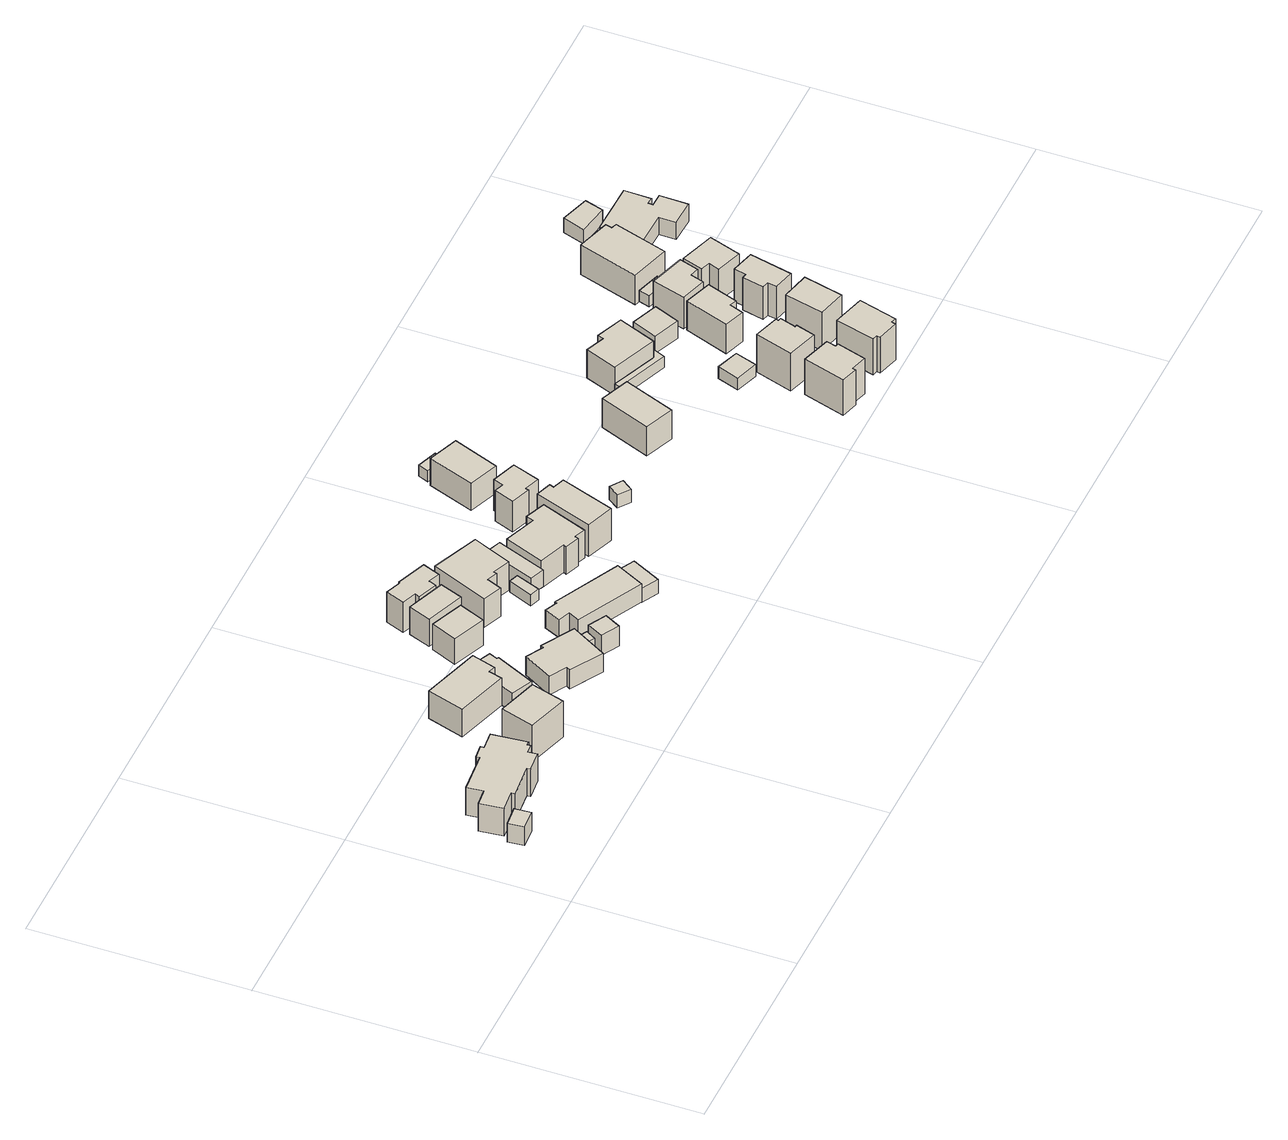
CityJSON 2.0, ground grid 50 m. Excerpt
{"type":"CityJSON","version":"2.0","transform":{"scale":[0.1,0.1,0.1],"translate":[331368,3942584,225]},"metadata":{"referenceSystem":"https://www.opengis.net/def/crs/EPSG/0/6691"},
"CityObjects":{
"building1":{"type":"Building","attributes":{"measuredHeight":5.2,"BuildingIDAttribute.prefecture":"14","BuildingIDAttribute.city":"14151","BuildingDetailAttribute.surveyYear":2015,"BuildingLandSlideRiskAttribute.description":"1","BuildingLandSlideRiskAttribute.areaType":"1"},"geometry":[{"type":"Solid","lod":"1","boundaries":[[[[0,1,2,3]],[[2,4,5,3]],[[1,6,4,2]],[[0,7,6,1]],[[3,5,7,0]],[[4,6,7,5]]]]}]},
"building2":{"type":"Building","attributes":{"usage":"411","measuredHeight":10.2,"storeysAboveGround":2,"BuildingIDAttribute.prefecture":"14","BuildingIDAttribute.city":"14151","BuildingDetailAttribute.totalFloorArea":324.24,"BuildingDetailAttribute.buildingFootprintArea":162.12,"BuildingDetailAttribute.buildingStructureType":"601","BuildingDetailAttribute.buildingStructureOrgType":"1","BuildingDetailAttribute.orgUsage":"10","BuildingDetailAttribute.surveyYear":2015,"BuildingLandSlideRiskAttribute.description":"1","BuildingLandSlideRiskAttribute.areaType":"1"},"geometry":[{"type":"Solid","lod":"1","boundaries":[[[[8,9,10,11,12,13,14,15,16,17,18,19,20,21,22,23,24,25]],[[24,26,27,25]],[[23,28,26,24]],[[22,29,28,23]],[[21,30,29,22]],[[20,31,30,21]],[[19,32,31,20]],[[18,33,32,19]],[[17,34,33,18]],[[16,35,34,17]],[[15,36,35,16]],[[14,37,36,15]],[[13,38,37,14]],[[12,39,38,13]],[[11,40,39,12]],[[10,41,40,11]],[[9,42,41,10]],[[8,43,42,9]],[[25,27,43,8]],[[26,28,29,30,31,32,33,34,35,36,37,38,39,40,41,42,43,27]]]]}]},
"building3":{"type":"Building","attributes":{"usage":"411","measuredHeight":11.4,"storeysAboveGround":2,"BuildingIDAttribute.prefecture":"14","BuildingIDAttribute.city":"14151","BuildingDetailAttribute.totalFloorArea":129.95,"BuildingDetailAttribute.buildingFootprintArea":64.97,"BuildingDetailAttribute.buildingStructureType":"601","BuildingDetailAttribute.buildingStructureOrgType":"1","BuildingDetailAttribute.orgUsage":"10","BuildingDetailAttribute.surveyYear":2015,"BuildingLandSlideRiskAttribute.description":"1","BuildingLandSlideRiskAttribute.areaType":"1"},"geometry":[{"type":"Solid","lod":"1","boundaries":[[[[44,45,46,47]],[[46,48,49,47]],[[45,50,48,46]],[[44,51,50,45]],[[47,49,51,44]],[[48,50,51,49]]]]}]},
"building4":{"type":"Building","attributes":{"usage":"411","measuredHeight":8.5,"storeysAboveGround":2,"BuildingIDAttribute.prefecture":"14","BuildingIDAttribute.city":"14151","BuildingDetailAttribute.totalFloorArea":198.26,"BuildingDetailAttribute.buildingFootprintArea":99.13,"BuildingDetailAttribute.buildingStructureType":"601","BuildingDetailAttribute.buildingStructureOrgType":"1","BuildingDetailAttribute.orgUsage":"10","BuildingDetailAttribute.surveyYear":2015,"BuildingLandSlideRiskAttribute.description":"1","BuildingLandSlideRiskAttribute.areaType":"1"},"geometry":[{"type":"Solid","lod":"1","boundaries":[[[[52,53,54,55,56,57]],[[56,58,59,57]],[[55,60,58,56]],[[54,61,60,55]],[[53,62,61,54]],[[52,63,62,53]],[[57,59,63,52]],[[58,60,61,62,63,59]]]]}]},
"building5":{"type":"Building","attributes":{"usage":"411","measuredHeight":5.5,"storeysAboveGround":1,"BuildingIDAttribute.prefecture":"14","BuildingIDAttribute.city":"14151","BuildingDetailAttribute.totalFloorArea":32.57,"BuildingDetailAttribute.buildingFootprintArea":32.57,"BuildingDetailAttribute.buildingStructureType":"601","BuildingDetailAttribute.buildingStructureOrgType":"1","BuildingDetailAttribute.orgUsage":"10","BuildingDetailAttribute.surveyYear":2015,"BuildingLandSlideRiskAttribute.description":"1","BuildingLandSlideRiskAttribute.areaType":"1"},"geometry":[{"type":"Solid","lod":"1","boundaries":[[[[64,65,66,67,68,69,70,71]],[[70,72,73,71]],[[69,74,72,70]],[[68,75,74,69]],[[67,76,75,68]],[[66,77,76,67]],[[65,78,77,66]],[[64,79,78,65]],[[71,73,79,64]],[[72,74,75,76,77,78,79,73]]]]}]},
"building6":{"type":"Building","attributes":{"usage":"411","measuredHeight":5.6,"storeysAboveGround":2,"BuildingIDAttribute.prefecture":"14","BuildingIDAttribute.city":"14151","BuildingDetailAttribute.totalFloorArea":159.85,"BuildingDetailAttribute.buildingFootprintArea":79.92,"BuildingDetailAttribute.buildingStructureType":"601","BuildingDetailAttribute.buildingStructureOrgType":"1","BuildingDetailAttribute.orgUsage":"10","BuildingDetailAttribute.surveyYear":2015,"BuildingLandSlideRiskAttribute.description":"1","BuildingLandSlideRiskAttribute.areaType":"1"},"geometry":[{"type":"Solid","lod":"1","boundaries":[[[[80,81,82,83,84,85,86,87]],[[86,88,89,87]],[[85,90,88,86]],[[84,91,90,85]],[[83,92,91,84]],[[82,93,92,83]],[[81,94,93,82]],[[80,95,94,81]],[[87,89,95,80]],[[88,90,91,92,93,94,95,89]]]]}]},
"building7":{"type":"Building","attributes":{"usage":"411","measuredHeight":7.8,"storeysAboveGround":2,"BuildingIDAttribute.prefecture":"14","BuildingIDAttribute.city":"14151","BuildingDetailAttribute.totalFloorArea":69.5,"BuildingDetailAttribute.buildingFootprintArea":34.75,"BuildingDetailAttribute.buildingStructureType":"601","BuildingDetailAttribute.buildingStructureOrgType":"1","BuildingDetailAttribute.orgUsage":"10","BuildingDetailAttribute.surveyYear":2015,"BuildingLandSlideRiskAttribute.description":"1","BuildingLandSlideRiskAttribute.areaType":"1"},"geometry":[{"type":"Solid","lod":"1","boundaries":[[[[96,97,98,99]],[[98,100,101,99]],[[97,102,100,98]],[[96,103,102,97]],[[99,101,103,96]],[[100,102,103,101]]]]}]},
"building8":{"type":"Building","attributes":{"measuredHeight":3.3,"BuildingIDAttribute.prefecture":"14","BuildingIDAttribute.city":"14151","BuildingDetailAttribute.surveyYear":2015,"BuildingLandSlideRiskAttribute.description":"1","BuildingLandSlideRiskAttribute.areaType":"1"},"geometry":[{"type":"Solid","lod":"1","boundaries":[[[[104,105,106,107]],[[106,108,109,107]],[[105,110,108,106]],[[104,111,110,105]],[[107,109,111,104]],[[108,110,111,109]]]]}]},
"building9":{"type":"Building","attributes":{"measuredHeight":5.8,"BuildingIDAttribute.prefecture":"14","BuildingIDAttribute.city":"14151","BuildingDetailAttribute.surveyYear":2015,"BuildingLandSlideRiskAttribute.description":"1","BuildingLandSlideRiskAttribute.areaType":"1"},"geometry":[{"type":"Solid","lod":"1","boundaries":[[[[112,113,114,115]],[[114,116,117,115]],[[113,118,116,114]],[[112,119,118,113]],[[115,117,119,112]],[[116,118,119,117]]]]}]},
"building10":{"type":"Building","attributes":{"usage":"411","measuredHeight":8.1,"storeysAboveGround":2,"BuildingIDAttribute.prefecture":"14","BuildingIDAttribute.city":"14151","BuildingDetailAttribute.totalFloorArea":95.24,"BuildingDetailAttribute.buildingFootprintArea":47.62,"BuildingDetailAttribute.buildingStructureType":"601","BuildingDetailAttribute.buildingStructureOrgType":"1","BuildingDetailAttribute.orgUsage":"10","BuildingDetailAttribute.surveyYear":2015,"BuildingLandSlideRiskAttribute.description":"1","BuildingLandSlideRiskAttribute.areaType":"1"},"geometry":[{"type":"Solid","lod":"1","boundaries":[[[[120,121,122,123]],[[122,124,125,123]],[[121,126,124,122]],[[120,127,126,121]],[[123,125,127,120]],[[124,126,127,125]]]]}]},
"building11":{"type":"Building","attributes":{"usage":"411","measuredHeight":9.1,"storeysAboveGround":2,"BuildingIDAttribute.prefecture":"14","BuildingIDAttribute.city":"14151","BuildingDetailAttribute.totalFloorArea":73.41,"BuildingDetailAttribute.buildingFootprintArea":36.7,"BuildingDetailAttribute.buildingStructureType":"601","BuildingDetailAttribute.buildingStructureOrgType":"1","BuildingDetailAttribute.orgUsage":"10","BuildingDetailAttribute.surveyYear":2015},"geometry":[{"type":"Solid","lod":"1","boundaries":[[[[128,129,130,131,132,133,134,135,136,137]],[[136,138,139,137]],[[135,140,138,136]],[[134,141,140,135]],[[133,142,141,134]],[[132,143,142,133]],[[131,144,143,132]],[[130,145,144,131]],[[129,146,145,130]],[[128,147,146,129]],[[137,139,147,128]],[[138,140,141,142,143,144,145,146,147,139]]]]}]},
"building12":{"type":"Building","attributes":{"measuredHeight":5.8,"BuildingIDAttribute.prefecture":"14","BuildingIDAttribute.city":"14151","BuildingDetailAttribute.surveyYear":2015,"BuildingLandSlideRiskAttribute.description":"1","BuildingLandSlideRiskAttribute.areaType":"1"},"geometry":[{"type":"Solid","lod":"1","boundaries":[[[[148,149,150,151,152,153,154,155]],[[154,156,157,155]],[[153,158,156,154]],[[152,159,158,153]],[[151,160,159,152]],[[150,161,160,151]],[[149,162,161,150]],[[148,163,162,149]],[[155,157,163,148]],[[156,158,159,160,161,162,163,157]]]]}]},
"building13":{"type":"Building","attributes":{"usage":"411","storeysAboveGround":1,"BuildingIDAttribute.prefecture":"14","BuildingIDAttribute.city":"14151","BuildingDetailAttribute.totalFloorArea":14.11,"BuildingDetailAttribute.buildingFootprintArea":14.11,"BuildingDetailAttribute.buildingStructureType":"601","BuildingDetailAttribute.buildingStructureOrgType":"1","BuildingDetailAttribute.orgUsage":"10","BuildingDetailAttribute.surveyYear":2015},"geometry":[{"type":"Solid","lod":"1","boundaries":[[[[164,165,166,167]],[[166,168,169,167]],[[165,170,168,166]],[[164,171,170,165]],[[167,169,171,164]],[[168,170,171,169]]]]}]},
"building14":{"type":"Building","attributes":{"usage":"411","measuredHeight":10.1,"storeysAboveGround":1,"BuildingIDAttribute.prefecture":"14","BuildingIDAttribute.city":"14151","BuildingDetailAttribute.totalFloorArea":118.97,"BuildingDetailAttribute.buildingFootprintArea":118.97,"BuildingDetailAttribute.buildingStructureType":"601","BuildingDetailAttribute.buildingStructureOrgType":"1","BuildingDetailAttribute.orgUsage":"10","BuildingDetailAttribute.surveyYear":2015},"geometry":[{"type":"Solid","lod":"1","boundaries":[[[[172,173,174,175,176,177,178,179]],[[178,180,181,179]],[[177,182,180,178]],[[176,183,182,177]],[[175,184,183,176]],[[174,185,184,175]],[[173,186,185,174]],[[172,187,186,173]],[[179,181,187,172]],[[180,182,183,184,185,186,187,181]]]]}]},
"building15":{"type":"Building","attributes":{"usage":"413","measuredHeight":5.1,"storeysAboveGround":2,"BuildingIDAttribute.prefecture":"14","BuildingIDAttribute.city":"14151","BuildingDetailAttribute.totalFloorArea":156.67,"BuildingDetailAttribute.buildingFootprintArea":78.33,"BuildingDetailAttribute.buildingStructureType":"601","BuildingDetailAttribute.buildingStructureOrgType":"1","BuildingDetailAttribute.orgUsage":"30","BuildingDetailAttribute.surveyYear":2015,"BuildingLandSlideRiskAttribute.description":"1","BuildingLandSlideRiskAttribute.areaType":"1"},"geometry":[{"type":"Solid","lod":"1","boundaries":[[[[188,189,190,191]],[[190,192,193,191]],[[189,194,192,190]],[[188,195,194,189]],[[191,193,195,188]],[[192,194,195,193]]]]}]},
"building16":{"type":"Building","attributes":{"usage":"413","measuredHeight":5.1,"storeysAboveGround":2,"BuildingIDAttribute.prefecture":"14","BuildingIDAttribute.city":"14151","BuildingDetailAttribute.totalFloorArea":59.09,"BuildingDetailAttribute.buildingFootprintArea":29.55,"BuildingDetailAttribute.buildingStructureType":"601","BuildingDetailAttribute.buildingStructureOrgType":"1","BuildingDetailAttribute.orgUsage":"30","BuildingDetailAttribute.surveyYear":2015},"geometry":[{"type":"Solid","lod":"1","boundaries":[[[[196,197,198,199]],[[198,200,201,199]],[[197,202,200,198]],[[196,203,202,197]],[[199,201,203,196]],[[200,202,203,201]]]]}]},
"building17":{"type":"Building","attributes":{"usage":"413","measuredHeight":9.3,"storeysAboveGround":2,"BuildingIDAttribute.prefecture":"14","BuildingIDAttribute.city":"14151","BuildingDetailAttribute.totalFloorArea":224.83,"BuildingDetailAttribute.buildingFootprintArea":112.42,"BuildingDetailAttribute.buildingStructureType":"601","BuildingDetailAttribute.buildingStructureOrgType":"1","BuildingDetailAttribute.orgUsage":"30","BuildingDetailAttribute.surveyYear":2015},"geometry":[{"type":"Solid","lod":"1","boundaries":[[[[204,205,206,207,208,209,210,211,212,213]],[[212,214,215,213]],[[211,216,214,212]],[[210,217,216,211]],[[209,218,217,210]],[[208,219,218,209]],[[207,220,219,208]],[[206,221,220,207]],[[205,222,221,206]],[[204,223,222,205]],[[213,215,223,204]],[[214,216,217,218,219,220,221,222,223,215]]]]}]},
"building18":{"type":"Building","attributes":{"usage":"413","measuredHeight":9.2,"storeysAboveGround":1,"BuildingIDAttribute.prefecture":"14","BuildingIDAttribute.city":"14151","BuildingDetailAttribute.totalFloorArea":81.06,"BuildingDetailAttribute.buildingFootprintArea":81.06,"BuildingDetailAttribute.buildingStructureType":"601","BuildingDetailAttribute.buildingStructureOrgType":"1","BuildingDetailAttribute.orgUsage":"30","BuildingDetailAttribute.surveyYear":2015,"BuildingLandSlideRiskAttribute.description":"1","BuildingLandSlideRiskAttribute.areaType":"1"},"geometry":[{"type":"Solid","lod":"1","boundaries":[[[[224,225,226,227,228,229]],[[228,230,231,229]],[[227,232,230,228]],[[226,233,232,227]],[[225,234,233,226]],[[224,235,234,225]],[[229,231,235,224]],[[230,232,233,234,235,231]]]]}]},
"building19":{"type":"Building","attributes":{"usage":"411","measuredHeight":9.3,"storeysAboveGround":2,"BuildingIDAttribute.prefecture":"14","BuildingIDAttribute.city":"14151","BuildingDetailAttribute.totalFloorArea":88.26,"BuildingDetailAttribute.buildingFootprintArea":44.13,"BuildingDetailAttribute.buildingStructureType":"601","BuildingDetailAttribute.buildingStructureOrgType":"1","BuildingDetailAttribute.orgUsage":"10","BuildingDetailAttribute.surveyYear":2015},"geometry":[{"type":"Solid","lod":"1","boundaries":[[[[236,237,238,239,240,241,242,243]],[[242,244,245,243]],[[241,246,244,242]],[[240,247,246,241]],[[239,248,247,240]],[[238,249,248,239]],[[237,250,249,238]],[[236,251,250,237]],[[243,245,251,236]],[[244,246,247,248,249,250,251,245]]]]}]},
"building20":{"type":"Building","attributes":{"measuredHeight":4,"BuildingIDAttribute.prefecture":"14","BuildingIDAttribute.city":"14151","BuildingDetailAttribute.surveyYear":2015,"BuildingLandSlideRiskAttribute.description":"1","BuildingLandSlideRiskAttribute.areaType":"1"},"geometry":[{"type":"Solid","lod":"1","boundaries":[[[[252,253,254,255]],[[254,256,257,255]],[[253,258,256,254]],[[252,259,258,253]],[[255,257,259,252]],[[256,258,259,257]]]]}]},
"building21":{"type":"Building","attributes":{"usage":"411","measuredHeight":8.4,"storeysAboveGround":2,"BuildingIDAttribute.prefecture":"14","BuildingIDAttribute.city":"14151","BuildingDetailAttribute.totalFloorArea":134.91,"BuildingDetailAttribute.buildingFootprintArea":67.45,"BuildingDetailAttribute.buildingStructureType":"601","BuildingDetailAttribute.buildingStructureOrgType":"1","BuildingDetailAttribute.orgUsage":"10","BuildingDetailAttribute.surveyYear":2015},"geometry":[{"type":"Solid","lod":"1","boundaries":[[[[260,261,262,263]],[[262,264,265,263]],[[261,266,264,262]],[[260,267,266,261]],[[263,265,267,260]],[[264,266,267,265]]]]}]},
"building22":{"type":"Building","attributes":{"BuildingIDAttribute.prefecture":"14","BuildingIDAttribute.city":"14151","BuildingDetailAttribute.surveyYear":2015},"geometry":[{"type":"Solid","lod":"1","boundaries":[[[[268,269,270,271]],[[270,272,273,271]],[[269,274,272,270]],[[268,275,274,269]],[[271,273,275,268]],[[272,274,275,273]]]]}]},
"building23":{"type":"Building","attributes":{"usage":"411","measuredHeight":9.1,"storeysAboveGround":2,"BuildingIDAttribute.prefecture":"14","BuildingIDAttribute.city":"14151","BuildingDetailAttribute.totalFloorArea":136.99,"BuildingDetailAttribute.buildingFootprintArea":68.49,"BuildingDetailAttribute.buildingStructureType":"601","BuildingDetailAttribute.buildingStructureOrgType":"1","BuildingDetailAttribute.orgUsage":"10","BuildingDetailAttribute.surveyYear":2015},"geometry":[{"type":"Solid","lod":"1","boundaries":[[[[276,277,278,279]],[[278,280,281,279]],[[277,282,280,278]],[[276,283,282,277]],[[279,281,283,276]],[[280,282,283,281]]]]}]},
"building24":{"type":"Building","attributes":{"usage":"411","measuredHeight":10.7,"storeysAboveGround":2,"BuildingIDAttribute.prefecture":"14","BuildingIDAttribute.city":"14151","BuildingDetailAttribute.totalFloorArea":91.59,"BuildingDetailAttribute.buildingFootprintArea":45.79,"BuildingDetailAttribute.buildingStructureType":"601","BuildingDetailAttribute.buildingStructureOrgType":"1","BuildingDetailAttribute.orgUsage":"10","BuildingDetailAttribute.surveyYear":2015,"BuildingLandSlideRiskAttribute.description":"1","BuildingLandSlideRiskAttribute.areaType":"1"},"geometry":[{"type":"Solid","lod":"1","boundaries":[[[[284,285,286,287,288,289,290,291]],[[290,292,293,291]],[[289,294,292,290]],[[288,295,294,289]],[[287,296,295,288]],[[286,297,296,287]],[[285,298,297,286]],[[284,299,298,285]],[[291,293,299,284]],[[292,294,295,296,297,298,299,293]]]]}]},
"building25":{"type":"Building","attributes":{"measuredHeight":3.7,"BuildingIDAttribute.prefecture":"14","BuildingIDAttribute.city":"14151","BuildingDetailAttribute.surveyYear":2015,"BuildingLandSlideRiskAttribute.description":"1","BuildingLandSlideRiskAttribute.areaType":"1"},"geometry":[{"type":"Solid","lod":"1","boundaries":[[[[300,301,302,303]],[[302,304,305,303]],[[301,306,304,302]],[[300,307,306,301]],[[303,305,307,300]],[[304,306,307,305]]]]}]},
"building26":{"type":"Building","attributes":{"measuredHeight":5.3,"BuildingIDAttribute.prefecture":"14","BuildingIDAttribute.city":"14151","BuildingDetailAttribute.surveyYear":2015},"geometry":[{"type":"Solid","lod":"1","boundaries":[[[[308,309,310,311,312,313]],[[312,314,315,313]],[[311,316,314,312]],[[310,317,316,311]],[[309,318,317,310]],[[308,319,318,309]],[[313,315,319,308]],[[314,316,317,318,319,315]]]]}]},
"building27":{"type":"Building","attributes":{"usage":"411","measuredHeight":9.1,"storeysAboveGround":2,"BuildingIDAttribute.prefecture":"14","BuildingIDAttribute.city":"14151","BuildingDetailAttribute.totalFloorArea":181.21,"BuildingDetailAttribute.buildingFootprintArea":90.61,"BuildingDetailAttribute.buildingStructureType":"601","BuildingDetailAttribute.buildingStructureOrgType":"1","BuildingDetailAttribute.orgUsage":"10","BuildingDetailAttribute.surveyYear":2015},"geometry":[{"type":"Solid","lod":"1","boundaries":[[[[320,321,322,323,324,325]],[[324,326,327,325]],[[323,328,326,324]],[[322,329,328,323]],[[321,330,329,322]],[[320,331,330,321]],[[325,327,331,320]],[[326,328,329,330,331,327]]]]}]},
"building28":{"type":"Building","attributes":{"usage":"411","measuredHeight":11.3,"storeysAboveGround":2,"BuildingIDAttribute.prefecture":"14","BuildingIDAttribute.city":"14151","BuildingDetailAttribute.totalFloorArea":85.26,"BuildingDetailAttribute.buildingFootprintArea":42.63,"BuildingDetailAttribute.buildingStructureType":"601","BuildingDetailAttribute.buildingStructureOrgType":"1","BuildingDetailAttribute.orgUsage":"10","BuildingDetailAttribute.surveyYear":2015,"BuildingLandSlideRiskAttribute.description":"1","BuildingLandSlideRiskAttribute.areaType":"1"},"geometry":[{"type":"Solid","lod":"1","boundaries":[[[[332,333,334,335,336,337,338,339]],[[338,340,341,339]],[[337,342,340,338]],[[336,343,342,337]],[[335,344,343,336]],[[334,345,344,335]],[[333,346,345,334]],[[332,347,346,333]],[[339,341,347,332]],[[340,342,343,344,345,346,347,341]]]]}]},
"building29":{"type":"Building","attributes":{"usage":"411","measuredHeight":10.9,"storeysAboveGround":2,"BuildingIDAttribute.prefecture":"14","BuildingIDAttribute.city":"14151","BuildingDetailAttribute.totalFloorArea":116.4,"BuildingDetailAttribute.buildingFootprintArea":58.2,"BuildingDetailAttribute.buildingStructureType":"601","BuildingDetailAttribute.buildingStructureOrgType":"1","BuildingDetailAttribute.orgUsage":"10","BuildingDetailAttribute.surveyYear":2015,"BuildingLandSlideRiskAttribute.description":"1","BuildingLandSlideRiskAttribute.areaType":"1"},"geometry":[{"type":"Solid","lod":"1","boundaries":[[[[348,349,350,351,352,353,354,355]],[[354,356,357,355]],[[353,358,356,354]],[[352,359,358,353]],[[351,360,359,352]],[[350,361,360,351]],[[349,362,361,350]],[[348,363,362,349]],[[355,357,363,348]],[[356,358,359,360,361,362,363,357]]]]}]},
"building30":{"type":"Building","attributes":{"usage":"411","measuredHeight":5,"storeysAboveGround":2,"BuildingIDAttribute.prefecture":"14","BuildingIDAttribute.city":"14151","BuildingDetailAttribute.totalFloorArea":67.08,"BuildingDetailAttribute.buildingFootprintArea":33.54,"BuildingDetailAttribute.buildingStructureType":"601","BuildingDetailAttribute.buildingStructureOrgType":"1","BuildingDetailAttribute.orgUsage":"10","BuildingDetailAttribute.surveyYear":2015},"geometry":[{"type":"Solid","lod":"1","boundaries":[[[[364,365,366,367]],[[366,368,369,367]],[[365,370,368,366]],[[364,371,370,365]],[[367,369,371,364]],[[368,370,371,369]]]]}]},
"building31":{"type":"Building","attributes":{"usage":"411","measuredHeight":8.7,"storeysAboveGround":2,"BuildingIDAttribute.prefecture":"14","BuildingIDAttribute.city":"14151","BuildingDetailAttribute.totalFloorArea":108.87,"BuildingDetailAttribute.buildingFootprintArea":54.44,"BuildingDetailAttribute.buildingStructureType":"601","BuildingDetailAttribute.buildingStructureOrgType":"1","BuildingDetailAttribute.orgUsage":"10","BuildingDetailAttribute.surveyYear":2015,"BuildingLandSlideRiskAttribute.description":"1","BuildingLandSlideRiskAttribute.areaType":"1"},"geometry":[{"type":"Solid","lod":"1","boundaries":[[[[372,373,374,375,376,377]],[[376,378,379,377]],[[375,380,378,376]],[[374,381,380,375]],[[373,382,381,374]],[[372,383,382,373]],[[377,379,383,372]],[[378,380,381,382,383,379]]]]}]},
"building32":{"type":"Building","attributes":{"usage":"411","measuredHeight":11.4,"storeysAboveGround":2,"BuildingIDAttribute.prefecture":"14","BuildingIDAttribute.city":"14151","BuildingDetailAttribute.totalFloorArea":99.05,"BuildingDetailAttribute.buildingFootprintArea":49.52,"BuildingDetailAttribute.buildingStructureType":"601","BuildingDetailAttribute.buildingStructureOrgType":"1","BuildingDetailAttribute.orgUsage":"10","BuildingDetailAttribute.surveyYear":2015,"BuildingLandSlideRiskAttribute.description":"1","BuildingLandSlideRiskAttribute.areaType":"1"},"geometry":[{"type":"Solid","lod":"1","boundaries":[[[[384,385,386,387]],[[386,388,389,387]],[[385,390,388,386]],[[384,391,390,385]],[[387,389,391,384]],[[388,390,391,389]]]]}]},
"building33":{"type":"Building","attributes":{"usage":"411","measuredHeight":9.6,"storeysAboveGround":2,"BuildingIDAttribute.prefecture":"14","BuildingIDAttribute.city":"14151","BuildingDetailAttribute.totalFloorArea":99.52,"BuildingDetailAttribute.buildingFootprintArea":49.76,"BuildingDetailAttribute.buildingStructureType":"601","BuildingDetailAttribute.buildingStructureOrgType":"1","BuildingDetailAttribute.orgUsage":"10","BuildingDetailAttribute.surveyYear":2015},"geometry":[{"type":"Solid","lod":"1","boundaries":[[[[392,393,394,395,396,397]],[[396,398,399,397]],[[395,400,398,396]],[[394,401,400,395]],[[393,402,401,394]],[[392,403,402,393]],[[397,399,403,392]],[[398,400,401,402,403,399]]]]}]},
"building34":{"type":"Building","attributes":{"usage":"411","measuredHeight":9.5,"storeysAboveGround":2,"BuildingIDAttribute.prefecture":"14","BuildingIDAttribute.city":"14151","BuildingDetailAttribute.totalFloorArea":101.28,"BuildingDetailAttribute.buildingFootprintArea":50.64,"BuildingDetailAttribute.buildingStructureType":"601","BuildingDetailAttribute.buildingStructureOrgType":"1","BuildingDetailAttribute.orgUsage":"10","BuildingDetailAttribute.surveyYear":2015,"BuildingLandSlideRiskAttribute.description":"1","BuildingLandSlideRiskAttribute.areaType":"1"},"geometry":[{"type":"Solid","lod":"1","boundaries":[[[[404,405,406,407,408,409,410,411]],[[410,412,413,411]],[[409,414,412,410]],[[408,415,414,409]],[[407,416,415,408]],[[406,417,416,407]],[[405,418,417,406]],[[404,419,418,405]],[[411,413,419,404]],[[412,414,415,416,417,418,419,413]]]]}]},
"building35":{"type":"Building","attributes":{"BuildingIDAttribute.prefecture":"14","BuildingIDAttribute.city":"14151","BuildingDetailAttribute.surveyYear":2015},"geometry":[{"type":"Solid","lod":"1","boundaries":[[[[420,421,422,423]],[[422,424,425,423]],[[421,426,424,422]],[[420,427,426,421]],[[423,425,427,420]],[[424,426,427,425]]]]}]},
"building36":{"type":"Building","attributes":{"usage":"411","measuredHeight":9.6,"storeysAboveGround":2,"BuildingIDAttribute.prefecture":"14","BuildingIDAttribute.city":"14151","BuildingDetailAttribute.totalFloorArea":97.86,"BuildingDetailAttribute.buildingFootprintArea":48.93,"BuildingDetailAttribute.buildingStructureType":"601","BuildingDetailAttribute.buildingStructureOrgType":"1","BuildingDetailAttribute.orgUsage":"10","BuildingDetailAttribute.surveyYear":2015},"geometry":[{"type":"Solid","lod":"1","boundaries":[[[[428,429,430,431,432,433]],[[432,434,435,433]],[[431,436,434,432]],[[430,437,436,431]],[[429,438,437,430]],[[428,439,438,429]],[[433,435,439,428]],[[434,436,437,438,439,435]]]]}]},
"building37":{"type":"Building","attributes":{"usage":"411","measuredHeight":9.7,"storeysAboveGround":2,"BuildingIDAttribute.prefecture":"14","BuildingIDAttribute.city":"14151","BuildingDetailAttribute.totalFloorArea":223.3,"BuildingDetailAttribute.buildingFootprintArea":111.65,"BuildingDetailAttribute.buildingStructureType":"601","BuildingDetailAttribute.buildingStructureOrgType":"1","BuildingDetailAttribute.orgUsage":"10","BuildingDetailAttribute.surveyYear":2015},"geometry":[{"type":"Solid","lod":"1","boundaries":[[[[440,441,442,443,444,445]],[[444,446,447,445]],[[443,448,446,444]],[[442,449,448,443]],[[441,450,449,442]],[[440,451,450,441]],[[445,447,451,440]],[[446,448,449,450,451,447]]]]}]},
"building38":{"type":"Building","attributes":{"usage":"411","measuredHeight":5.8,"storeysAboveGround":1,"BuildingIDAttribute.prefecture":"14","BuildingIDAttribute.city":"14151","BuildingDetailAttribute.totalFloorArea":132.58,"BuildingDetailAttribute.buildingFootprintArea":132.58,"BuildingDetailAttribute.buildingStructureType":"601","BuildingDetailAttribute.buildingStructureOrgType":"1","BuildingDetailAttribute.orgUsage":"10","BuildingDetailAttribute.surveyYear":2015},"geometry":[{"type":"Solid","lod":"1","boundaries":[[[[452,453,454,455,456,457,458,459,460,461]],[[460,462,463,461]],[[459,464,462,460]],[[458,465,464,459]],[[457,466,465,458]],[[456,467,466,457]],[[455,468,467,456]],[[454,469,468,455]],[[453,470,469,454]],[[452,471,470,453]],[[461,463,471,452]],[[462,464,465,466,467,468,469,470,471,463]]]]}]},
"building39":{"type":"Building","attributes":{"usage":"441","measuredHeight":5.1,"storeysAboveGround":1,"BuildingIDAttribute.prefecture":"14","BuildingIDAttribute.city":"14151","BuildingDetailAttribute.totalFloorArea":35.55,"BuildingDetailAttribute.buildingFootprintArea":35.55,"BuildingDetailAttribute.buildingStructureType":"610","BuildingDetailAttribute.buildingStructureOrgType":"2","BuildingDetailAttribute.orgUsage":"172","BuildingDetailAttribute.surveyYear":2015},"geometry":[{"type":"Solid","lod":"1","boundaries":[[[[472,473,474,475]],[[474,476,477,475]],[[473,478,476,474]],[[472,479,478,473]],[[475,477,479,472]],[[476,478,479,477]]]]}]}
},
"vertices":[
[3,142,120],[51,147,120],[54,109,120],[7,105,120],[54,109,171],[7,105,171],[51,147,171],[3,142,171],
[149,263,115],[148,271,115],[181,275,115],[182,267,115],[224,271,115],[232,189,115],[223,188,115],[223,180,115],[203,179,115],[205,158,115],[156,153,115],[155,162,115],[74,154,115],[73,162,115],[23,157,115],[17,212,115],[57,216,115],[53,254,115],[57,216,190],[53,254,190],[17,212,190],[23,157,190],[73,162,190],[74,154,190],[155,162,190],[156,153,190],[205,158,190],[203,179,190],[223,180,190],[223,188,190],[232,189,190],[224,271,190],[182,267,190],[181,275,190],[148,271,190],[149,263,190],
[374,239,114],[351,162,114],[257,191,114],[281,268,114],[257,191,213],[281,268,213],[351,162,213],[374,239,213],
[462,407,88],[445,352,88],[429,357,88],[420,326,88],[300,364,88],[327,449,88],[300,364,163],[327,449,163],[420,326,163],[429,357,163],[445,352,163],[462,407,163],
[457,275,88],[408,298,88],[428,341,88],[439,336,88],[470,403,88],[504,387,88],[496,368,88],[500,366,88],[496,368,140],[500,366,140],[504,387,140],[470,403,140],[439,336,140],[428,341,140],[408,298,140],[457,275,140],
[514,311,99],[552,289,99],[556,296,99],[631,252,99],[583,169,99],[509,212,99],[514,221,99],[475,244,99],[514,221,150],[475,244,150],[509,212,150],[583,169,150],[631,252,150],[556,296,150],[552,289,150],[514,311,150],
[608,494,81],[583,434,81],[507,466,81],[532,525,81],[507,466,151],[532,525,151],[583,434,151],[608,494,151],
[641,211,99],[627,219,99],[639,242,99],[654,234,99],[639,242,129],[654,234,129],[627,219,129],[641,211,129],
[706,213,82],[686,176,82],[645,199,82],[665,235,82],[645,199,137],[665,235,137],[686,176,137],[706,213,137],
[542,537,77],[562,588,77],[650,554,77],[630,502,77],[650,554,152],[630,502,152],[562,588,152],[542,537,152],
[696,612,66],[680,571,66],[654,582,66],[647,565,66],[601,583,66],[606,594,66],[573,607,66],[590,650,66],[626,636,66],[627,639,66],[626,636,149],[627,639,149],[590,650,149],[573,607,149],[606,594,149],[601,583,149],[647,565,149],[654,582,149],[680,571,149],[696,612,149],
[694,342,69],[723,329,69],[725,334,69],[877,257,69],[843,190,69],[691,268,69],[704,293,69],[677,304,69],[704,293,118],[677,304,118],[691,268,118],[843,190,118],[877,257,118],[725,334,118],[723,329,118],[694,342,118],
[766,386,71],[743,395,71],[766,451,71],[788,443,71],[766,451,101],[788,443,101],[743,395,101],[766,386,101],
[717,596,55],[825,551,55],[787,461,55],[747,478,55],[744,470,55],[720,480,55],[706,446,55],[662,464,55],[706,446,133],[662,464,133],[720,480,133],[744,470,133],[747,478,133],[787,461,133],[825,551,133],[717,596,133],
[877,257,68],[915,237,68],[881,170,68],[843,190,68],[881,170,106],[843,190,106],[915,237,106],[877,257,106],
[824,524,66],[858,511,66],[814,396,66],[780,409,66],[814,396,111],[780,409,111],[858,511,111],[824,524,111],
[943,358,50],[918,368,50],[915,360,50],[882,373,50],[885,380,50],[822,404,50],[857,495,50],[931,467,50],[937,484,50],[984,465,50],[937,484,126],[984,465,126],[931,467,126],[857,495,126],[822,404,126],[885,380,126],[882,373,126],[915,360,126],[918,368,126],[943,358,126],
[1002,487,46],[1038,474,46],[1034,464,46],[1062,454,46],[1018,330,46],[954,353,46],[1018,330,133],[954,353,133],[1062,454,133],[1034,464,133],[1038,474,133],[1002,487,133],
[1058,508,35],[1023,521,35],[1021,514,35],[976,530,35],[994,577,35],[1015,569,35],[1023,592,35],[1081,571,35],[1023,592,119],[1081,571,119],[1015,569,119],[994,577,119],[976,530,119],[1021,514,119],[1023,521,119],[1058,508,119],
[1111,355,49],[1129,380,49],[1157,361,49],[1138,335,49],[1157,361,85],[1138,335,85],[1129,380,85],[1111,355,85],
[1077,608,32],[1008,635,32],[1048,742,32],[1118,715,32],[1048,742,106],[1118,715,106],[1008,635,106],[1077,608,106],
[1056,751,32],[1065,775,32],[1112,758,32],[1104,734,32],[1112,758,62],[1104,734,62],[1065,775,62],[1056,751,62],
[1375,343,25],[1307,370,25],[1354,488,25],[1421,461,25],[1354,488,104],[1421,461,104],[1307,370,104],[1375,343,104],
[1626,19,51],[1589,31,51],[1587,23,51],[1548,35,51],[1578,132,51],[1645,111,51],[1639,89,51],[1647,87,51],[1639,89,148],[1647,87,148],[1645,111,148],[1578,132,148],[1548,35,148],[1587,23,148],[1589,31,148],[1626,19,148],
[1557,272,33],[1575,322,33],[1627,304,33],[1610,254,33],[1627,304,65],[1610,254,65],[1575,322,65],[1557,272,65],
[1459,493,16],[1464,506,16],[1569,463,16],[1604,550,16],[1621,543,16],[1581,444,16],[1621,543,47],[1581,444,47],[1604,550,47],[1569,463,47],[1464,506,47],[1459,493,47],
[1464,506,15],[1493,579,15],[1537,561,15],[1542,575,15],[1604,550,15],[1569,463,15],[1604,550,92],[1569,463,92],[1542,575,92],[1537,561,92],[1493,579,92],[1464,506,92],
[1665,147,34],[1594,170,34],[1622,257,34],[1681,238,34],[1679,232,34],[1686,230,34],[1674,193,34],[1679,192,34],[1674,193,137],[1679,192,137],[1686,230,137],[1679,232,137],[1681,238,137],[1622,257,137],[1594,170,137],[1665,147,137],
[1790,97,48],[1765,8,48],[1753,12,48],[1750,2,48],[1700,16,48],[1702,24,48],[1690,27,48],[1715,118,48],[1690,27,146],[1715,118,146],[1702,24,146],[1700,16,146],[1750,2,146],[1753,12,146],[1765,8,146],[1790,97,146],
[1699,512,16],[1675,453,16],[1614,478,16],[1638,536,16],[1614,478,63],[1638,536,63],[1675,453,63],[1699,512,63],
[1690,439,31],[1753,417,31],[1728,346,31],[1712,352,31],[1700,320,31],[1653,337,31],[1700,320,111],[1653,337,111],[1712,352,111],[1728,346,111],[1753,417,111],[1690,439,111],
[1799,142,33],[1734,158,33],[1756,248,33],[1821,232,33],[1756,248,138],[1821,232,138],[1734,158,138],[1799,142,138],
[1811,503,16],[1797,459,16],[1776,465,16],[1766,434,16],[1706,453,16],[1729,529,16],[1706,453,102],[1729,529,102],[1766,434,102],[1776,465,102],[1797,459,102],[1811,503,102],
[1844,272,26],[1796,284,26],[1799,305,26],[1784,309,26],[1796,359,26],[1806,357,26],[1813,385,26],[1867,371,26],[1813,385,115],[1867,371,115],[1806,357,115],[1796,359,115],[1784,309,115],[1799,305,115],[1796,284,115],[1844,272,115],
[1808,553,13],[1800,528,13],[1745,545,13],[1753,570,13],[1745,545,43],[1753,570,43],[1800,528,43],[1808,553,43],
[1897,472,16],[1872,398,16],[1812,419,16],[1821,444,16],[1800,451,16],[1816,499,16],[1800,451,103],[1816,499,103],[1821,444,103],[1812,419,103],[1872,398,103],[1897,472,103],
[1787,714,10],[1864,690,10],[1860,675,10],[1873,671,10],[1834,547,10],[1743,575,10],[1834,547,91],[1743,575,91],[1873,671,91],[1860,675,91],[1864,690,91],[1787,714,91],
[2012,711,9],[2010,649,9],[1994,650,9],[1994,639,9],[2025,638,9],[2023,572,9],[1961,574,9],[1962,613,9],[1886,615,9],[1889,714,9],[1886,615,56],[1889,714,56],[1962,613,56],[1961,574,56],[2023,572,56],[2025,638,56],[1994,639,56],[1994,650,56],[2010,649,56],[2012,711,56],
[1880,745,6],[1897,797,6],[1964,776,6],[1951,733,6],[1964,776,45],[1951,733,45],[1897,797,45],[1880,745,45]
]}
